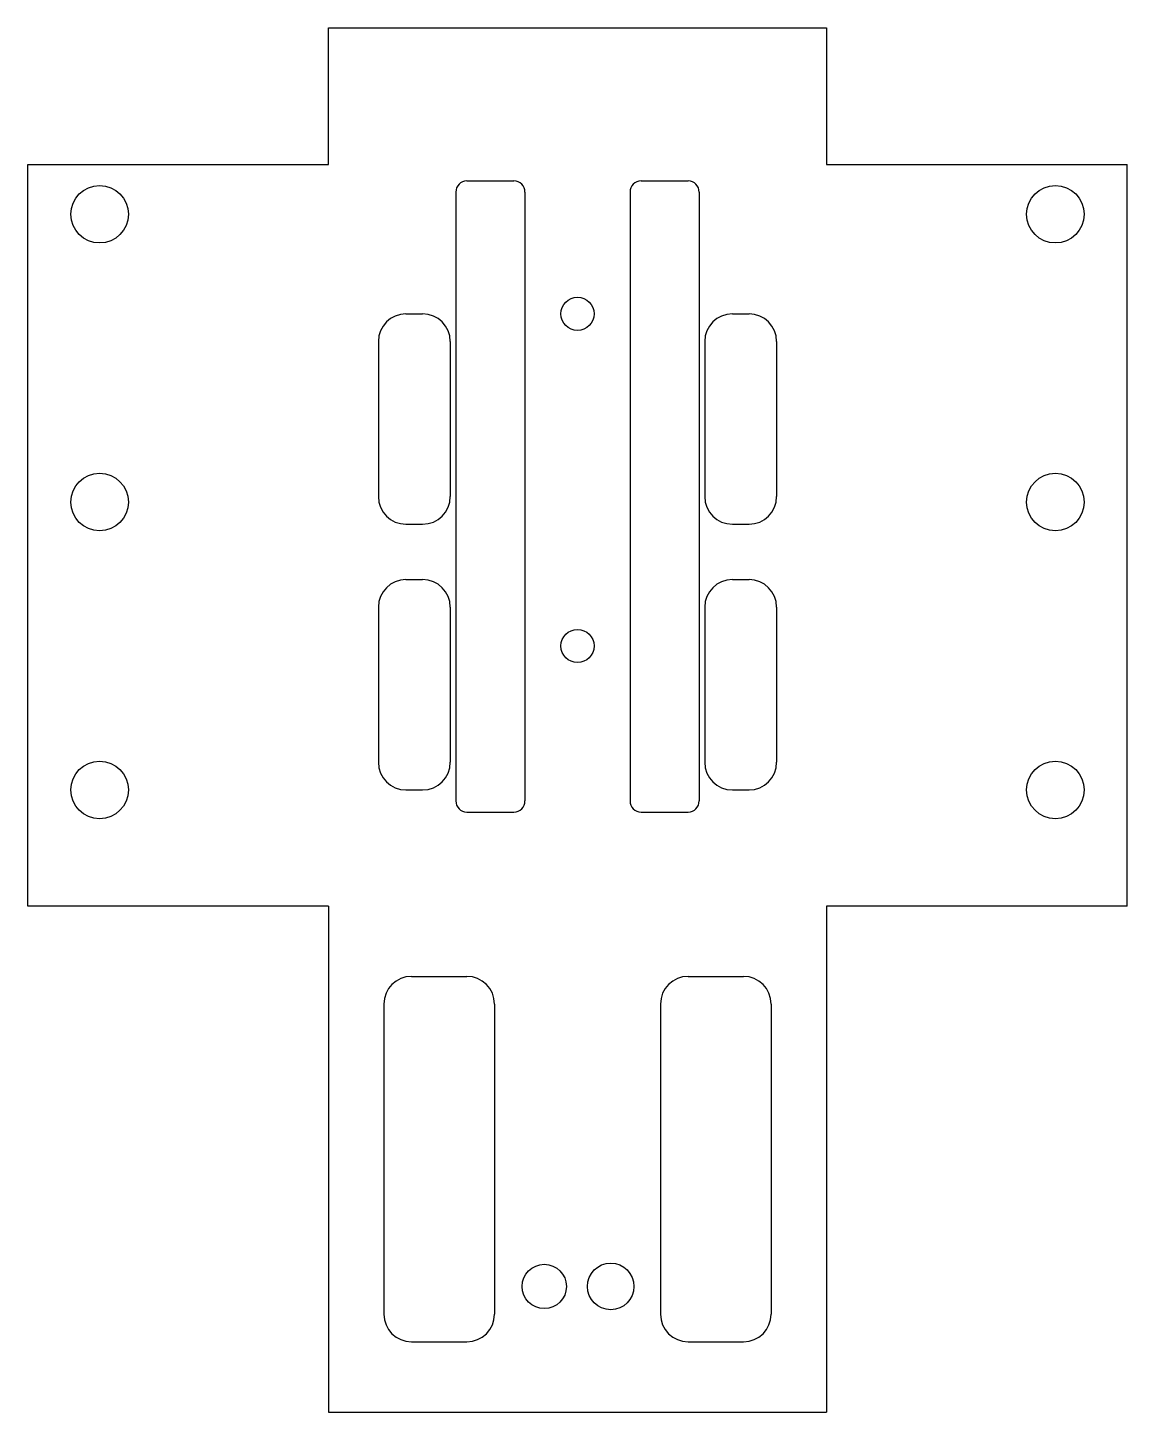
# Model space of a CAD drawing. Header units: millimetres. Extents: x -99 to 99, y -23 to 227.
import ezdxf

# ---------------------------------------------------------------- set-up
doc = ezdxf.new("R2010")
doc.units = ezdxf.units.MM

msp = doc.modelspace()

# ---------------------------------------------------------------- linework, layer by layer
for p, q in [((-45, 202.69), (-45, 227.38)), ((-45, 227.38), (45, 227.38)), ((45, 227.38), (45, 202.69)), ((-99.38, 68.69), (-99.38, 202.69)), ((-99.38, 202.69), (-45, 202.69)), ((45, 202.69), (99.38, 202.69)), ((99.38, 68.69), (99.38, 202.69)), ((-22, 197.69), (-22, 87.69)), ((-20, 199.69), (-11.5, 199.69)), ((-9.5, 197.69), (-9.5, 87.69)), ((9.5, 197.69), (9.5, 87.69)), ((11.5, 199.69), (20, 199.69)), ((22, 197.69), (22, 87.69)), ((-31, 175.69), (-28, 175.69)), ((28, 175.69), (31, 175.69)), ((-36, 170.69), (-36, 142.69)), ((-23, 170.69), (-23, 142.69)), ((23, 170.69), (23, 142.69)), ((36, 170.69), (36, 142.69)), ((-31, 137.69), (-28, 137.69)), ((28, 137.69), (31, 137.69)), ((-31, 127.69), (-28, 127.69)), ((28, 127.69), (31, 127.69)), ((-36, 122.69), (-36, 94.69)), ((-23, 122.69), (-23, 94.69)), ((23, 122.69), (23, 94.69)), ((36, 122.69), (36, 94.69)), ((-31, 89.69), (-28, 89.69)), ((28, 89.69), (31, 89.69)), ((-20, 85.69), (-11.5, 85.69)), ((11.5, 85.69), (20, 85.69)), ((-45, 68.69), (-99.38, 68.69)), ((-45, 68.69), (-45, -22.74)), ((99.38, 68.69), (45, 68.69)), ((45, 68.69), (45, -22.74)), ((-30, 56), (-20, 56)), ((20, 56), (30, 56)), ((-35, 51), (-35, -5)), ((-15, 51), (-15, -5)), ((15, 51), (15, -5)), ((35, 51), (35, -5)), ((-30, -10), (-20, -10)), ((20, -10), (30, -10)), ((-45, -22.74), (45, -22.74))]:
    msp.add_line(p, q)
for centre, radius in [((-86.38, 193.69), 5.2), ((86.38, 193.69), 5.2), ((0, 175.69), 3), ((-86.38, 141.69), 5.2), ((86.38, 141.69), 5.2), ((0, 115.69), 3), ((-86.38, 89.69), 5.2), ((86.38, 89.69), 5.2), ((-6, 0), 4), ((6, 0), 4.2)]:
    msp.add_circle(centre, radius)
for centre, radius, start, end in [((-20, 197.69), 2, 90, 180), ((-11.5, 197.69), 2, 0, 90), ((11.5, 197.69), 2, 90, 180), ((20, 197.69), 2, 0, 90), ((-31, 170.69), 5, 90, 180), ((-28, 170.69), 5, 0, 90), ((28, 170.69), 5, 90, 180), ((31, 170.69), 5, 0, 90), ((-31, 142.69), 5, -180, -90), ((-28, 142.69), 5, 270, 360), ((28, 142.69), 5, -180, -90), ((31, 142.69), 5, 270, 360), ((-31, 122.69), 5, 90, 180), ((-28, 122.69), 5, 0, 90), ((28, 122.69), 5, 90, 180), ((31, 122.69), 5, 0, 90), ((-31, 94.69), 5, -180, -90), ((-28, 94.69), 5, 270, 360), ((28, 94.69), 5, -180, -90), ((31, 94.69), 5, 270, 360), ((-20, 87.69), 2, -180, -90), ((-11.5, 87.69), 2, 270, 360), ((11.5, 87.69), 2, -180, -90), ((20, 87.69), 2, 270, 360), ((-30, 51), 5, 90, 180), ((-20, 51), 5, 0, 90), ((20, 51), 5, 90, 180), ((30, 51), 5, 0, 90), ((-30, -5), 5, -180, -90), ((-20, -5), 5, 270, 360), ((20, -5), 5, -180, -90), ((30, -5), 5, 270, 360)]:
    msp.add_arc(centre, radius, start, end)

doc.saveas('drawing.dxf')
